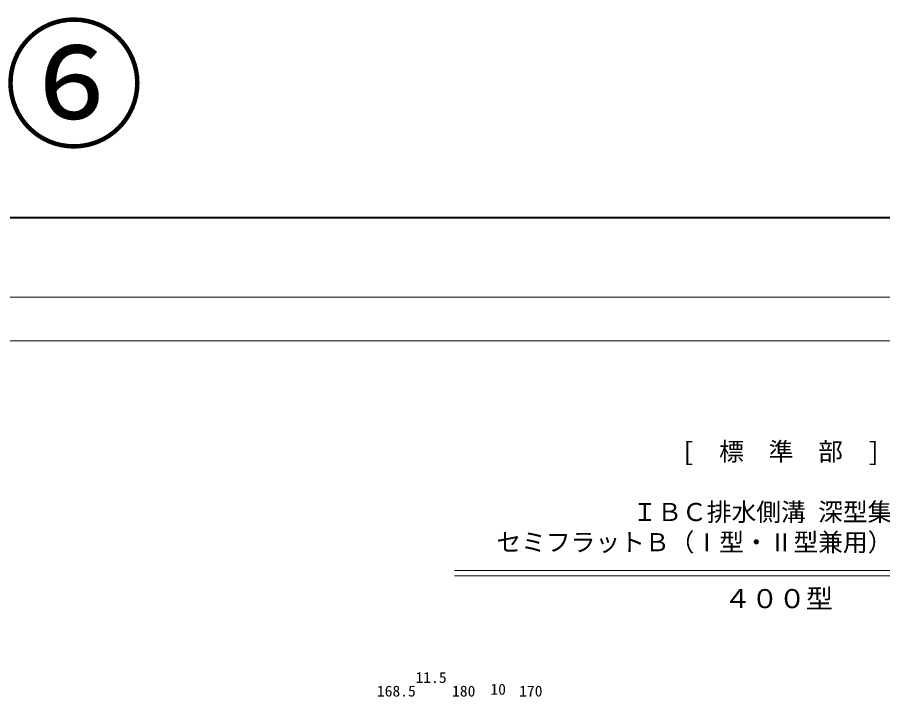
# Model space of a CAD drawing. Units: millimetres at full size; details may follow other scales. Extents: x 171976 to 209231, y 872007 to 885239.
# Drawn here: x 204975 to 207361, y 883366 to 885239 of the extents above; entities that cross this region are included whole.
import ezdxf
from ezdxf.enums import TextEntityAlignment as Align

# ---------------------------------------------------------------- set-up
doc = ezdxf.new("R2010")
doc.units = ezdxf.units.MM
doc.header["$LTSCALE"] = 40
for name, color, linetype, lineweight in [('0_2', 7, 'Continuous', 20), ('図枠', 7, 'Continuous', 5), ('寸法線', 7, 'Continuous', 13), ('補助線', 8, 'Continuous', 5)]:
    doc.layers.add(name, color=color, linetype=linetype, lineweight=lineweight)
doc.layers.add('文字', color=7, linetype='Continuous')
doc.styles.add('ＭＳ ゴシック', font='')
doc.styles.add('ＭＳ 明朝', font='')
doc.styles.get('ＭＳ ゴシック').set_extended_font_data('MS Gothic')
doc.styles.get('ＭＳ 明朝').set_extended_font_data('MS Mincho')

msp = doc.modelspace()

# ---------------------------------------------------------------- linework, layer by layer
at = {"layer": '0_2'}
for p, q in [((206180.59, 883713.55), (207980.59, 883713.55)), ((206180.59, 883698.55), (207980.59, 883698.55))]:
    msp.add_line(p, q, dxfattribs=at)
at = {"layer": '図枠', "lineweight": 40}
msp.add_line((201230.59, 884687.22), (209030.59, 884687.22), dxfattribs=at)
at = {"layer": '図枠', "lineweight": 13}
for p, q in [((201530.59, 884467.22), (208730.59, 884467.22)), ((201530.59, 884347.22), (208730.59, 884347.22))]:
    msp.add_line(p, q, dxfattribs=at)

# ---------------------------------------------------------------- texts
at = {"layer": '寸法線', "style": 'ＭＳ 明朝', "width": 1.05}
for s, p in [('11.5', (206115.56, 883418.8)), ('168.5', (206019.84, 883381.32)), ('180', (206205.59, 883381.32)), ('10', (206300.59, 883386.32)), ('170', (206390.59, 883381.32))]:
    msp.add_text(s, height=30.02, dxfattribs=at).set_placement(p, align=Align.MIDDLE_CENTER)
at = {"layer": '文字', "style": 'ＭＳ 明朝'}
for s, p in [('[\u3000標\u3000準\u3000部\u3000]', (206807.59, 884066.68)), (' ＩＢＣ排水側溝 深型集水桝', (206636.96, 883900.01)), ('セミフラットＢ（Ⅰ型・Ⅱ型兼用）布設標準構造図', (206295.71, 883816.68))]:
    msp.add_text(s, height=50.04, dxfattribs=at).set_placement(p, align=Align.TOP_LEFT)
at = {"layer": '文字', "style": 'ＭＳ 明朝', "width": 1.05}
msp.add_text('４００型', height=52.54, dxfattribs=at).set_placement((207073.6, 883636.14), align=Align.MIDDLE_CENTER)
at = {"layer": '補助線', "color": 1, "style": 'ＭＳ ゴシック'}
msp.add_text('⑥', height=284.8, dxfattribs=at).set_placement((205130.59, 884824.66), align=Align.BOTTOM_CENTER)

doc.saveas('drawing.dxf')
